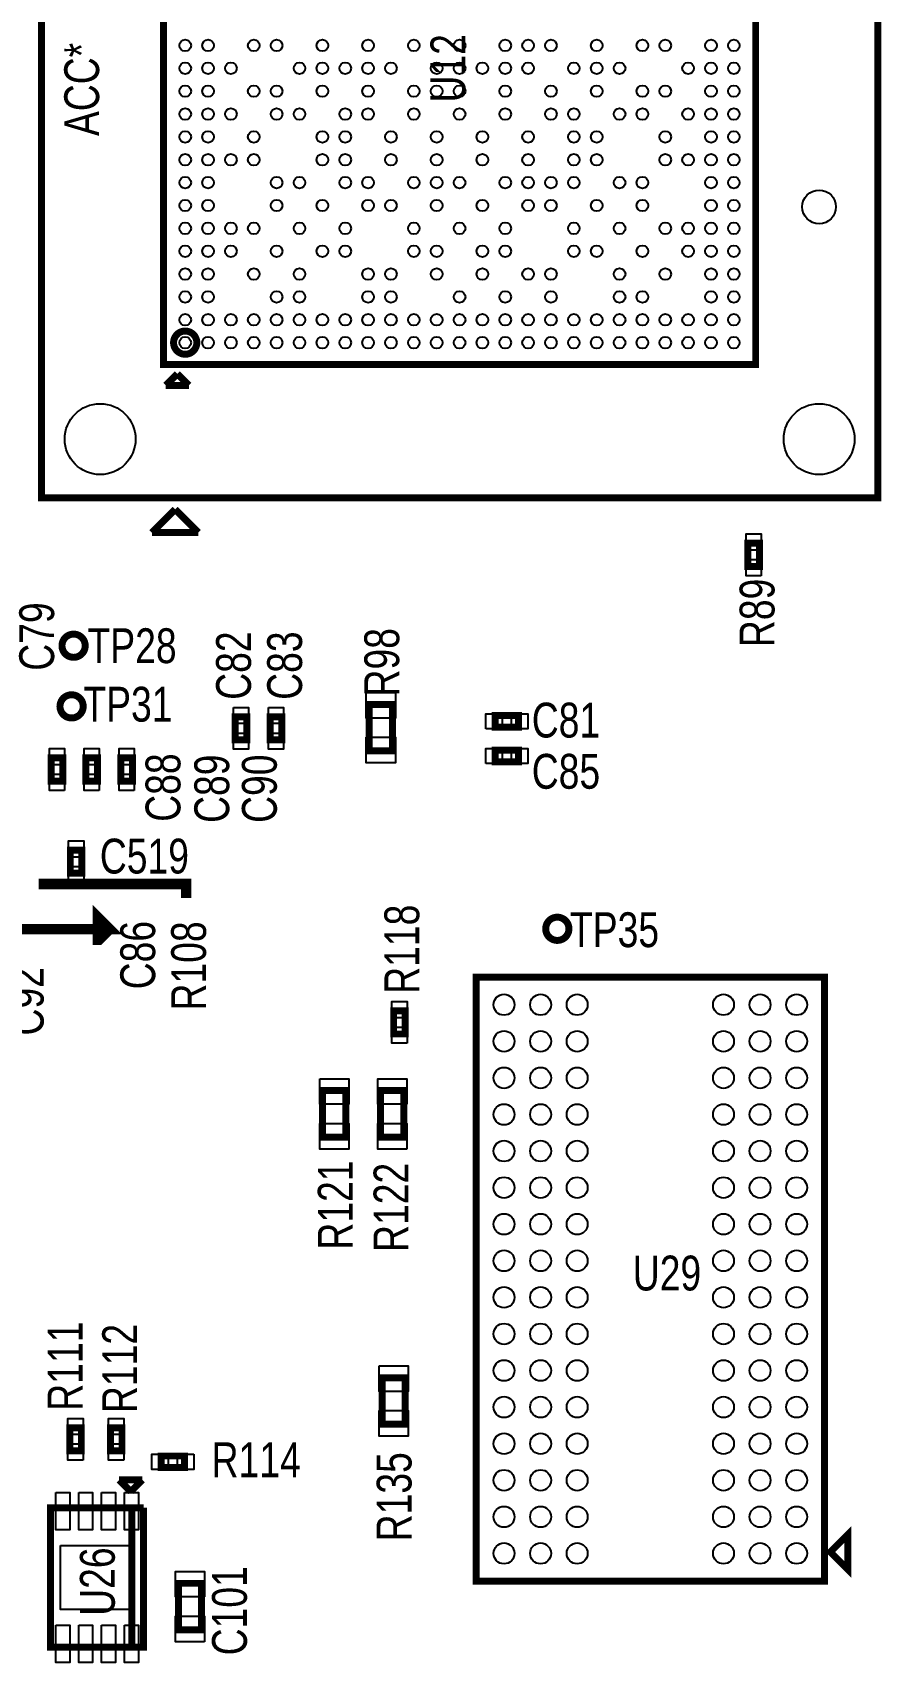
# Model space of a CAD drawing. Extents: x -458 to 3366, y -1416 to 6281.
# Drawn here: x 887 to 1610, y 2409 to 3812 of the extents above; entities that cross this region are included whole.
import ezdxf
from ezdxf.enums import TextEntityAlignment as Align

# ---------------------------------------------------------------- set-up
doc = ezdxf.new("R2010")
doc.units = 0
for name, color, linetype in [('PG_ASSEMBLY_TOP', 120, 'CONTINUOUS'), ('PIN_TOP', 140, 'CONTINUOUS'), ('RD_ASSEMBLY_TOP', 120, 'CONTINUOUS')]:
    doc.layers.add(name, color=color, linetype=linetype)

msp = doc.modelspace()

# ---------------------------------------------------------------- linework, layer by layer
at = {"layer": 'PG_ASSEMBLY_TOP'}
for points, const_width in [([(1614.45, 3411.56), (1614.45, 4131.56), (894.45, 4131.56), (894.45, 3411.56), (1614.45, 3411.56)], 6), ([(1509.35, 3526.3), (1509.35, 4036.3), (999.35, 4036.3), (999.35, 3526.3), (1509.35, 3526.3)], 6), ([(1011.35, 3518.3), (1001.35, 3508.3)], 6), ([(1001.35, 3508.3), (1021.35, 3508.3)], 6), ([(1021.35, 3508.3), (1011.35, 3518.3)], 6), ([(1009.45, 3401.56), (989.45, 3381.56)], 6), ([(1029.45, 3381.56), (1009.45, 3401.56)], 6), ([(989.45, 3381.56), (1029.45, 3381.56)], 6), ([(1512.55, 3352.4), (1512.55, 3372.4), (1502.55, 3372.4), (1502.55, 3352.4), (1512.55, 3352.4)], 6), ([(1176.6, 3233.55), (1176.6, 3193.55), (1196.6, 3193.55), (1196.6, 3233.55), (1176.6, 3233.55)], 6), ([(1061.25, 3223), (1061.25, 3203), (1071.25, 3203), (1071.25, 3223), (1061.25, 3223)], 6), ([(1091.25, 3223), (1091.25, 3203), (1101.25, 3203), (1101.25, 3223), (1091.25, 3223)], 6), ([(1285.02, 3214.1), (1305.02, 3214.1), (1305.02, 3224.1), (1285.02, 3224.1), (1285.02, 3214.1)], 6), ([(912.65, 3167.53), (912.65, 3187.53), (902.65, 3187.53), (902.65, 3167.53), (912.65, 3167.53)], 6), ([(942.65, 3167.53), (942.65, 3187.53), (932.65, 3187.53), (932.65, 3167.53), (942.65, 3167.53)], 6), ([(972.65, 3167.53), (972.65, 3187.53), (962.65, 3187.53), (962.65, 3167.53), (972.65, 3167.53)], 6), ([(1285.02, 3184.1), (1305.02, 3184.1), (1305.02, 3194.1), (1285.02, 3194.1), (1285.02, 3184.1)], 6), ([(929.21, 3088.19), (929.21, 3108.19), (919.21, 3108.19), (919.21, 3088.19), (929.21, 3088.19)], 6), ([(892, 3079), (1019, 3079), (1019, 3067)], 9), ([(836, 3040), (953, 3040), (943, 3050), (943, 3031), (944, 3031), (953, 3040)], 9), ([(1568.65, 2478.8), (1268.65, 2478.8), (1268.65, 2998.8), (1568.65, 2998.8), (1568.65, 2478.8)], 6), ([(1207.65, 2949.82), (1207.65, 2969.82), (1197.65, 2969.82), (1197.65, 2949.82), (1207.65, 2949.82)], 6), ([(1136.42, 2901.04), (1136.42, 2861.04), (1156.42, 2861.04), (1156.42, 2901.04), (1136.42, 2901.04)], 6), ([(1206.42, 2861.04), (1206.42, 2901.04), (1186.42, 2901.04), (1186.42, 2861.04), (1206.42, 2861.04)], 6), ([(1187.65, 2653.8), (1187.65, 2613.8), (1207.65, 2613.8), (1207.65, 2653.8), (1187.65, 2653.8)], 6), ([(928.7, 2590.82), (928.7, 2610.82), (918.7, 2610.82), (918.7, 2590.82), (928.7, 2590.82)], 6), ([(963.7, 2590.82), (963.7, 2610.82), (953.7, 2610.82), (953.7, 2590.82), (963.7, 2590.82)], 6), ([(1017.51, 2586.47), (997.51, 2586.47), (997.51, 2576.47), (1017.51, 2576.47), (1017.51, 2586.47)], 6), ([(961.26, 2565.83), (971.26, 2555.83)], 6), ([(981.26, 2565.83), (961.26, 2565.83)], 6), ([(971.26, 2555.83), (981.26, 2565.83)], 6), ([(982.26, 2541.83), (982.26, 2421.83), (902.26, 2421.83), (902.26, 2541.83), (972.26, 2541.83), (972.26, 2421.83)], 6), ([(972.26, 2421.83), (972.26, 2541.83), (982.26, 2541.83)], 6), ([(1588.65, 2488.8), (1588.65, 2518.8), (1573.65, 2503.8), (1588.65, 2488.8)], 6), ([(1032.26, 2436.83), (1032.26, 2476.83), (1012.26, 2476.83), (1012.26, 2436.83), (1032.26, 2436.83)], 6)]:
    msp.add_lwpolyline(points, dxfattribs=dict(at, const_width=const_width))
at = {"layer": 'PG_ASSEMBLY_TOP', "const_width": 6}
for points in [[(1028.13, 3545.08, 0.99991), (1008.13, 3545.09, 1.00009), (1028.13, 3545.08)], [(932.03, 3284.13, 1), (912.03, 3284.13, 1), (932.03, 3284.13)], [(930.3, 3231.91, 1), (910.3, 3231.91, 1), (930.3, 3231.91)], [(1348.55, 3040.4, 1), (1328.55, 3040.4, 1), (1348.55, 3040.4)]]:
    msp.add_lwpolyline(points, format="xyb", dxfattribs=at)
at = {"layer": 'PIN_TOP'}
for points in [[(1514.05, 3366.42), (1501.05, 3366.42), (1501.05, 3380.42), (1514.05, 3380.42)], [(1514.05, 3344.38), (1501.05, 3344.38), (1501.05, 3358.38), (1514.05, 3358.38)], [(1174.1, 3243.84), (1199.1, 3243.84), (1199.1, 3221.84), (1174.1, 3221.84)], [(1059.75, 3231.02), (1072.75, 3231.02), (1072.75, 3217.02), (1059.75, 3217.02)], [(1089.75, 3231.02), (1102.75, 3231.02), (1102.75, 3217.02), (1089.75, 3217.02)], [(1277, 3212.6), (1277, 3225.6), (1291, 3225.6), (1291, 3212.6)], [(1299.04, 3212.6), (1299.04, 3225.6), (1313.04, 3225.6), (1313.04, 3212.6)], [(1059.75, 3208.98), (1072.75, 3208.98), (1072.75, 3194.98), (1059.75, 3194.98)], [(1089.75, 3208.98), (1102.75, 3208.98), (1102.75, 3194.98), (1089.75, 3194.98)], [(1174.1, 3205.26), (1199.1, 3205.26), (1199.1, 3183.26), (1174.1, 3183.26)], [(914.15, 3181.55), (901.15, 3181.55), (901.15, 3195.55), (914.15, 3195.55)], [(944.15, 3181.55), (931.15, 3181.55), (931.15, 3195.55), (944.15, 3195.55)], [(974.15, 3181.55), (961.15, 3181.55), (961.15, 3195.55), (974.15, 3195.55)], [(1277, 3182.6), (1277, 3195.6), (1291, 3195.6), (1291, 3182.6)], [(1299.04, 3182.6), (1299.04, 3195.6), (1313.04, 3195.6), (1313.04, 3182.6)], [(914.15, 3159.51), (901.15, 3159.51), (901.15, 3173.51), (914.15, 3173.51)], [(944.15, 3159.51), (931.15, 3159.51), (931.15, 3173.51), (944.15, 3173.51)], [(974.15, 3159.51), (961.15, 3159.51), (961.15, 3173.51), (974.15, 3173.51)], [(930.71, 3102.21), (917.71, 3102.21), (917.71, 3116.21), (930.71, 3116.21)], [(930.71, 3080.17), (917.71, 3080.17), (917.71, 3094.17), (930.71, 3094.17)], [(1209.15, 2963.84), (1196.15, 2963.84), (1196.15, 2977.84), (1209.15, 2977.84)], [(1209.15, 2941.8), (1196.15, 2941.8), (1196.15, 2955.8), (1209.15, 2955.8)], [(1133.92, 2911.33), (1158.92, 2911.33), (1158.92, 2889.33), (1133.92, 2889.33)], [(1208.92, 2889.33), (1183.92, 2889.33), (1183.92, 2911.33), (1208.92, 2911.33)], [(1133.92, 2872.75), (1158.92, 2872.75), (1158.92, 2850.75), (1133.92, 2850.75)], [(1208.92, 2850.75), (1183.92, 2850.75), (1183.92, 2872.75), (1208.92, 2872.75)], [(1185.15, 2664.09), (1210.15, 2664.09), (1210.15, 2642.09), (1185.15, 2642.09)], [(1185.15, 2625.51), (1210.15, 2625.51), (1210.15, 2603.51), (1185.15, 2603.51)], [(930.2, 2604.84), (917.2, 2604.84), (917.2, 2618.84), (930.2, 2618.84)], [(965.2, 2604.84), (952.2, 2604.84), (952.2, 2618.84), (965.2, 2618.84)], [(930.2, 2582.8), (917.2, 2582.8), (917.2, 2596.8), (930.2, 2596.8)], [(965.2, 2582.8), (952.2, 2582.8), (952.2, 2596.8), (965.2, 2596.8)], [(1003.49, 2587.97), (1003.49, 2574.97), (989.49, 2574.97), (989.49, 2587.97)], [(1025.53, 2587.97), (1025.53, 2574.97), (1011.53, 2574.97), (1011.53, 2587.97)], [(906.73, 2554.92), (918.73, 2554.92), (918.73, 2522.92), (906.73, 2522.92)], [(926.42, 2554.92), (938.42, 2554.92), (938.42, 2522.92), (926.42, 2522.92)], [(946.1, 2554.92), (958.1, 2554.92), (958.1, 2522.92), (946.1, 2522.92)], [(965.79, 2554.92), (977.79, 2554.92), (977.79, 2522.92), (965.79, 2522.92)], [(910.76, 2509.33), (973.76, 2509.33), (973.76, 2454.33), (910.76, 2454.33)], [(1034.76, 2465.12), (1009.76, 2465.12), (1009.76, 2487.12), (1034.76, 2487.12)], [(1034.76, 2426.54), (1009.76, 2426.54), (1009.76, 2448.54), (1034.76, 2448.54)], [(906.73, 2440.74), (918.73, 2440.74), (918.73, 2408.74), (906.73, 2408.74)], [(926.42, 2440.74), (938.42, 2440.74), (938.42, 2408.74), (926.42, 2408.74)], [(946.1, 2440.74), (958.1, 2440.74), (958.1, 2408.74), (946.1, 2408.74)], [(965.79, 2440.74), (977.79, 2440.74), (977.79, 2408.74), (965.79, 2408.74)]]:
    msp.add_lwpolyline(points, close=True, dxfattribs=at)
for centre, radius in [((1018.13, 3800.98), 5), ((1037.81, 3800.98), 5), ((1077.19, 3800.98), 5), ((1096.87, 3800.98), 5), ((1136.24, 3800.98), 5), ((1175.61, 3800.98), 5), ((1214.98, 3800.98), 5), ((1254.35, 3800.98), 5), ((1293.72, 3800.98), 5), ((1313.41, 3800.98), 5), ((1333.09, 3800.98), 5), ((1372.46, 3800.98), 5), ((1411.83, 3800.98), 5), ((1431.51, 3800.98), 5), ((1470.89, 3800.98), 5), ((1490.57, 3800.98), 5), ((1018.13, 3781.3), 5), ((1037.81, 3781.3), 5), ((1057.5, 3781.3), 5), ((1116.55, 3781.3), 5), ((1136.24, 3781.3), 5), ((1155.93, 3781.3), 5), ((1175.61, 3781.3), 5), ((1195.29, 3781.3), 5), ((1234.67, 3781.3), 5), ((1254.35, 3781.3), 5), ((1274.03, 3781.3), 5), ((1293.72, 3781.3), 5), ((1313.41, 3781.3), 5), ((1352.77, 3781.3), 5), ((1372.46, 3781.3), 5), ((1392.15, 3781.3), 5), ((1451.2, 3781.3), 5), ((1470.89, 3781.3), 5), ((1490.57, 3781.3), 5), ((1018.13, 3761.62), 5), ((1037.81, 3761.62), 5), ((1077.19, 3761.62), 5), ((1096.87, 3761.62), 5), ((1136.24, 3761.62), 5), ((1175.61, 3761.62), 5), ((1214.98, 3761.62), 5), ((1234.67, 3761.62), 5), ((1254.35, 3761.62), 5), ((1293.72, 3761.62), 5), ((1333.09, 3761.62), 5), ((1372.46, 3761.62), 5), ((1411.83, 3761.62), 5), ((1431.51, 3761.62), 5), ((1470.89, 3761.62), 5), ((1490.57, 3761.62), 5), ((1018.13, 3741.93), 5), ((1037.81, 3741.93), 5), ((1057.5, 3741.93), 5), ((1096.87, 3741.93), 5), ((1116.55, 3741.93), 5), ((1155.93, 3741.93), 5), ((1175.61, 3741.93), 5), ((1214.98, 3741.93), 5), ((1254.35, 3741.93), 5), ((1293.72, 3741.93), 5), ((1333.09, 3741.93), 5), ((1352.77, 3741.93), 5), ((1392.15, 3741.93), 5), ((1411.83, 3741.93), 5), ((1451.2, 3741.93), 5), ((1470.89, 3741.93), 5), ((1490.57, 3741.93), 5), ((1018.13, 3722.24), 5), ((1037.81, 3722.24), 5), ((1077.19, 3722.24), 5), ((1136.24, 3722.24), 5), ((1155.93, 3722.24), 5), ((1195.29, 3722.24), 5), ((1234.67, 3722.24), 5), ((1274.03, 3722.24), 5), ((1313.41, 3722.24), 5), ((1352.77, 3722.24), 5), ((1372.46, 3722.24), 5), ((1431.51, 3722.24), 5), ((1470.89, 3722.24), 5), ((1490.57, 3722.24), 5), ((1018.13, 3702.56), 5), ((1037.81, 3702.56), 5), ((1057.5, 3702.56), 5), ((1077.19, 3702.56), 5), ((1136.24, 3702.56), 5), ((1155.93, 3702.56), 5), ((1195.29, 3702.56), 5), ((1234.67, 3702.56), 5), ((1274.03, 3702.56), 5), ((1313.41, 3702.56), 5), ((1352.77, 3702.56), 5), ((1372.46, 3702.56), 5), ((1431.51, 3702.56), 5), ((1451.2, 3702.56), 5), ((1470.89, 3702.56), 5), ((1490.57, 3702.56), 5), ((1018.13, 3682.88), 5), ((1037.81, 3682.88), 5), ((1096.87, 3682.88), 5), ((1116.55, 3682.88), 5), ((1155.93, 3682.88), 5), ((1175.61, 3682.88), 5), ((1214.98, 3682.88), 5), ((1234.67, 3682.88), 5), ((1254.35, 3682.88), 5), ((1293.72, 3682.88), 5), ((1313.41, 3682.88), 5), ((1333.09, 3682.88), 5), ((1352.77, 3682.88), 5), ((1392.15, 3682.88), 5), ((1411.83, 3682.88), 5), ((1470.89, 3682.88), 5), ((1490.57, 3682.88), 5), ((1018.13, 3663.19), 5), ((1037.81, 3663.19), 5), ((1096.87, 3663.19), 5), ((1136.24, 3663.19), 5), ((1175.61, 3663.19), 5), ((1195.29, 3663.19), 5), ((1234.67, 3663.19), 5), ((1274.03, 3663.19), 5), ((1313.41, 3663.19), 5), ((1333.09, 3663.19), 5), ((1372.46, 3663.19), 5), ((1411.83, 3663.19), 5), ((1470.89, 3663.19), 5), ((1490.57, 3663.19), 5), ((1564, 3662.01), 14.5), ((1018.13, 3643.5), 5), ((1037.81, 3643.5), 5), ((1057.5, 3643.5), 5), ((1077.19, 3643.5), 5), ((1116.55, 3643.5), 5), ((1155.93, 3643.5), 5), ((1214.98, 3643.5), 5), ((1254.35, 3643.5), 5), ((1293.72, 3643.5), 5), ((1352.77, 3643.5), 5), ((1392.15, 3643.5), 5), ((1431.51, 3643.5), 5), ((1451.2, 3643.5), 5), ((1470.89, 3643.5), 5), ((1490.57, 3643.5), 5), ((1018.13, 3623.82), 5), ((1037.81, 3623.82), 5), ((1057.5, 3623.82), 5), ((1096.87, 3623.82), 5), ((1136.24, 3623.82), 5), ((1155.93, 3623.82), 5), ((1214.98, 3623.82), 5), ((1234.67, 3623.82), 5), ((1274.03, 3623.82), 5), ((1293.72, 3623.82), 5), ((1352.77, 3623.82), 5), ((1372.46, 3623.82), 5), ((1411.83, 3623.82), 5), ((1451.2, 3623.82), 5), ((1470.89, 3623.82), 5), ((1490.57, 3623.82), 5), ((1018.13, 3604.14), 5), ((1037.81, 3604.14), 5), ((1077.19, 3604.14), 5), ((1116.55, 3604.14), 5), ((1175.61, 3604.14), 5), ((1195.29, 3604.14), 5), ((1234.67, 3604.14), 5), ((1274.03, 3604.14), 5), ((1313.41, 3604.14), 5), ((1333.09, 3604.14), 5), ((1392.15, 3604.14), 5), ((1431.51, 3604.14), 5), ((1470.89, 3604.14), 5), ((1490.57, 3604.14), 5), ((1018.13, 3584.45), 5), ((1037.81, 3584.45), 5), ((1096.87, 3584.45), 5), ((1116.55, 3584.45), 5), ((1175.61, 3584.45), 5), ((1195.29, 3584.45), 5), ((1254.35, 3584.45), 5), ((1293.72, 3584.45), 5), ((1333.09, 3584.45), 5), ((1392.15, 3584.45), 5), ((1411.83, 3584.45), 5), ((1470.89, 3584.45), 5), ((1490.57, 3584.45), 5), ((1018.13, 3564.76), 5), ((1037.81, 3564.76), 5), ((1057.5, 3564.76), 5), ((1077.19, 3564.76), 5), ((1096.87, 3564.76), 5), ((1116.55, 3564.76), 5), ((1136.24, 3564.76), 5), ((1155.93, 3564.76), 5), ((1175.61, 3564.76), 5), ((1195.29, 3564.76), 5), ((1214.98, 3564.76), 5), ((1234.67, 3564.76), 5), ((1254.35, 3564.76), 5), ((1274.03, 3564.76), 5), ((1293.72, 3564.76), 5), ((1313.41, 3564.76), 5), ((1333.09, 3564.76), 5), ((1352.77, 3564.76), 5), ((1372.46, 3564.76), 5), ((1392.15, 3564.76), 5), ((1411.83, 3564.76), 5), ((1431.51, 3564.76), 5), ((1451.2, 3564.76), 5), ((1470.89, 3564.76), 5), ((1490.57, 3564.76), 5), ((1018.13, 3545.08), 5), ((1037.81, 3545.08), 5), ((1057.5, 3545.08), 5), ((1077.19, 3545.08), 5), ((1096.87, 3545.08), 5), ((1116.55, 3545.08), 5), ((1136.24, 3545.08), 5), ((1155.93, 3545.08), 5), ((1175.61, 3545.08), 5), ((1195.29, 3545.08), 5), ((1214.98, 3545.08), 5), ((1234.67, 3545.08), 5), ((1254.35, 3545.08), 5), ((1274.03, 3545.08), 5), ((1293.72, 3545.08), 5), ((1313.41, 3545.08), 5), ((1333.09, 3545.08), 5), ((1352.77, 3545.08), 5), ((1372.46, 3545.08), 5), ((1392.15, 3545.08), 5), ((1411.83, 3545.08), 5), ((1431.51, 3545.08), 5), ((1451.2, 3545.08), 5), ((1470.89, 3545.08), 5), ((1490.57, 3545.08), 5), ((944.9, 3462.01), 30.5), ((1564, 3462.01), 30.5), ((922.03, 3284.13), 9), ((920.3, 3231.91), 9), ((1338.55, 3040.4), 9), ((1292.67, 2975.02), 9), ((1324.16, 2975.02), 9), ((1355.66, 2975.02), 9), ((1481.64, 2975.02), 9), ((1513.14, 2975.02), 9), ((1544.63, 2975.02), 9), ((1292.67, 2943.52), 9), ((1324.16, 2943.52), 9), ((1355.66, 2943.52), 9), ((1481.64, 2943.52), 9), ((1513.14, 2943.52), 9), ((1544.63, 2943.52), 9), ((1292.67, 2912.03), 9), ((1324.16, 2912.03), 9), ((1355.66, 2912.03), 9), ((1481.64, 2912.03), 9), ((1513.14, 2912.03), 9), ((1544.63, 2912.03), 9), ((1292.67, 2880.53), 9), ((1324.16, 2880.53), 9), ((1355.66, 2880.53), 9), ((1481.64, 2880.53), 9), ((1513.14, 2880.53), 9), ((1544.63, 2880.53), 9), ((1292.67, 2849.04), 9), ((1324.16, 2849.04), 9), ((1355.66, 2849.04), 9), ((1481.64, 2849.04), 9), ((1513.14, 2849.04), 9), ((1544.63, 2849.04), 9), ((1292.67, 2817.54), 9), ((1324.16, 2817.54), 9), ((1355.66, 2817.54), 9), ((1481.64, 2817.54), 9), ((1513.14, 2817.54), 9), ((1544.63, 2817.54), 9), ((1292.67, 2786.04), 9), ((1324.16, 2786.04), 9), ((1355.66, 2786.04), 9), ((1481.64, 2786.04), 9), ((1513.14, 2786.04), 9), ((1544.63, 2786.04), 9), ((1292.67, 2754.55), 9), ((1324.16, 2754.55), 9), ((1355.66, 2754.55), 9), ((1481.64, 2754.55), 9), ((1513.14, 2754.55), 9), ((1544.63, 2754.55), 9), ((1292.67, 2723.05), 9), ((1324.16, 2723.05), 9), ((1355.66, 2723.05), 9), ((1481.64, 2723.05), 9), ((1513.14, 2723.05), 9), ((1544.63, 2723.05), 9), ((1292.67, 2691.56), 9), ((1324.16, 2691.56), 9), ((1355.66, 2691.56), 9), ((1481.64, 2691.56), 9), ((1513.14, 2691.56), 9), ((1544.63, 2691.56), 9), ((1292.67, 2660.06), 9), ((1324.16, 2660.06), 9), ((1355.66, 2660.06), 9), ((1481.64, 2660.06), 9), ((1513.14, 2660.06), 9), ((1544.63, 2660.06), 9), ((1292.67, 2628.56), 9), ((1324.16, 2628.56), 9), ((1355.66, 2628.56), 9), ((1481.64, 2628.56), 9), ((1513.14, 2628.56), 9), ((1544.63, 2628.56), 9), ((1292.67, 2597.07), 9), ((1324.16, 2597.07), 9), ((1355.66, 2597.07), 9), ((1481.64, 2597.07), 9), ((1513.14, 2597.07), 9), ((1544.63, 2597.07), 9), ((1292.67, 2565.57), 9), ((1324.16, 2565.57), 9), ((1355.66, 2565.57), 9), ((1481.64, 2565.57), 9), ((1513.14, 2565.57), 9), ((1544.63, 2565.57), 9), ((1292.67, 2534.08), 9), ((1324.16, 2534.08), 9), ((1355.66, 2534.08), 9), ((1481.64, 2534.08), 9), ((1513.14, 2534.08), 9), ((1544.63, 2534.08), 9), ((1292.67, 2502.58), 9), ((1324.16, 2502.58), 9), ((1355.66, 2502.58), 9), ((1481.64, 2502.58), 9), ((1513.14, 2502.58), 9), ((1544.63, 2502.58), 9)]:
    msp.add_circle(centre, radius, dxfattribs=at)

# ---------------------------------------------------------------- texts
at = {"layer": 'RD_ASSEMBLY_TOP', "width": 0.8}
for s, p in [('U12', (1259.35, 3781.3)), ('R89', (1525.55, 3312.4)), ('C82', (1074.75, 3267)), ('C83', (1118.75, 3267)), ('C88', (1014, 3162)), ('C89', (1056, 3161)), ('C90', (1097, 3161)), ('R118', (1219.65, 3022.82)), ('C86', (992.26, 3017.73)), ('C92', (896.23, 2977.96)), ('R111', (929.7, 2663.82)), ('R112', (976.7, 2661.82))]:
    msp.add_text(s, height=30, rotation=90, dxfattribs=at).set_placement(p, align=Align.CENTER)
for s, p in [('ACC*', (944, 3723)), ('C79', (905.25, 3262.6)), ('R98', (1202.4, 3240.45)), ('R108', (1036.05, 2970.08)), ('R121', (1162.35, 2764.2)), ('R122', (1210.35, 2762.2)), ('R135', (1213, 2513)), ('U26', (957.5, 2448.85)), ('C101', (1071.26, 2414.83))]:
    msp.add_text(s, height=30, rotation=90, dxfattribs=at).set_placement(p)
for s, p in [('TP28', (934.03, 3269.13)), ('TP31', (930.46, 3218.77)), ('TP35', (1349.45, 3024.6))]:
    msp.add_text(s, height=30, dxfattribs=at).set_placement(p)
for s, p in [('C81', (1346.02, 3205.1)), ('C85', (1346, 3161)), ('C519', (983, 3088)), ('U29', (1433, 2729)), ('R114', (1079.25, 2568.21))]:
    msp.add_text(s, height=30, dxfattribs=at).set_placement(p, align=Align.CENTER)

doc.saveas('drawing.dxf')
